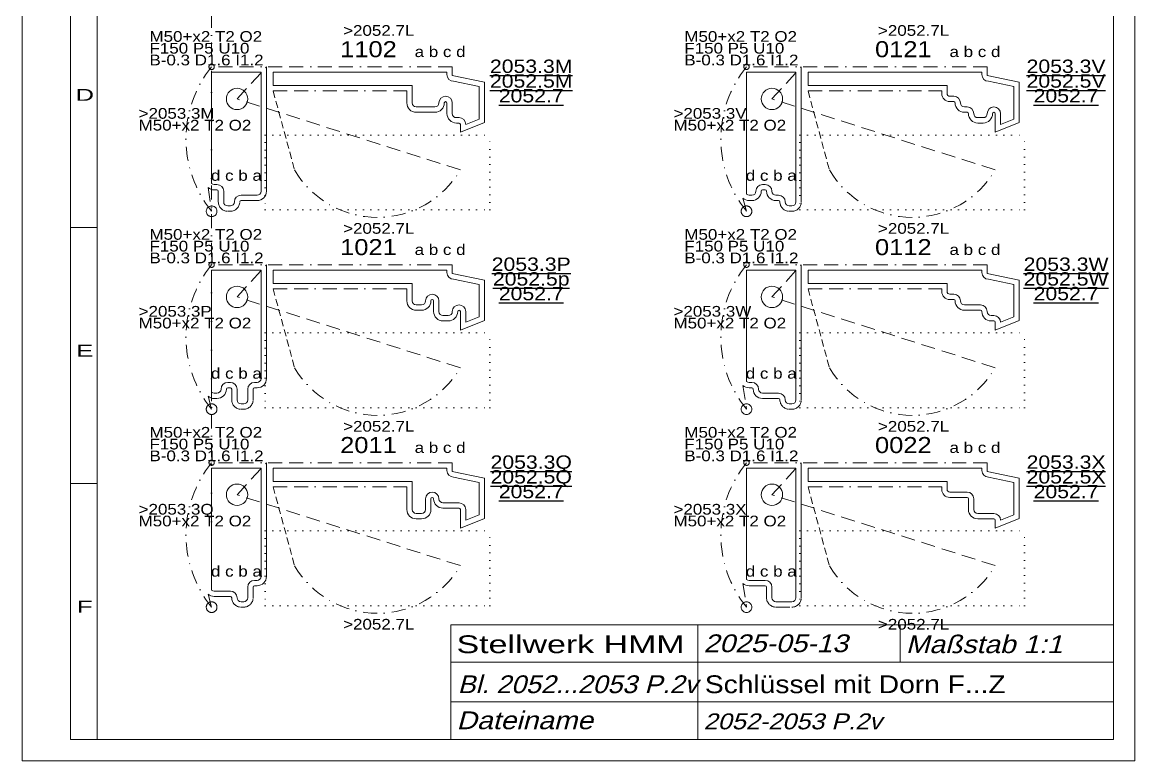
# Model space of a CAD drawing. Extents: x 1 to 209, y 1 to 296.
# Drawn here: x 1 to 209, y 1 to 139.1 of the extents above; entities that cross this region are included whole.
import ezdxf
from ezdxf.enums import TextEntityAlignment as Align

# ---------------------------------------------------------------- set-up
doc = ezdxf.new("R2010")
doc.units = 0
doc.header["$LTSCALE"] = 5.25
for name, pattern in [('BORDER', [1.75, 0.5, -0.25, 0.5, -0.25, 0, -0.25]), ('DASHDOT', [1, 0.5, -0.25, 0, -0.25]), ('DASHED', [0.75, 0.5, -0.25]), ('DIVIDE', [1.25, 0.5, -0.25, 0, -0.25, 0, -0.25]), ('DOT', [0.25, 0, -0.25]), ('HIDDEN', [0.375, 0.25, -0.125]), ('PHANTOM', [2.5, 1.25, -0.25, 0.25, -0.25, 0.25, -0.25])]:
    doc.linetypes.add(name, pattern=pattern)
for name, color, linetype, lineweight in [('2052_5_6 BESATZUNG', 8, 'CONTINUOUS', 18), ('2052___ SCHLOSS MIT DORN L', 230, 'CONTINUOUS', 13), ('2053_1-4 SCHLÜSSEL', 190, 'CONTINUOUS', 18), ('2053_3K', 30, 'CONTINUOUS', 13), ('2053_3M', 30, 'CONTINUOUS', 13), ('2053_3P', 30, 'CONTINUOUS', 13), ('2053_3Q', 30, 'CONTINUOUS', 13), ('2053_3U', 30, 'CONTINUOUS', 13), ('2053_3V', 30, 'CONTINUOUS', 13), ('2053_3W', 30, 'CONTINUOUS', 13), ('2053_3X', 30, 'CONTINUOUS', 13), ('BESCHRIFTUNG', 7, 'CONTINUOUS', 25), ('BESCHRIFTUNG0', 7, 'CONTINUOUS', 25), ('MITTELLINIEN', 5, 'DASHDOT', 13), ('STANDARD', 7, 'CONTINUOUS', 0)]:
    doc.layers.add(name, color=color, linetype=linetype, lineweight=lineweight)
doc.styles.add('Arial', font='arial.ttf')

msp = doc.modelspace()

# ---------------------------------------------------------------- linework, layer by layer
at = {"layer": '2052_5_6 BESATZUNG', "lineweight": 0}
for p, q in [((36.41, 129.72), (36.41, 108.91)), ((45.66, 129.72), (36.41, 129.72)), ((45.66, 107.47), (45.66, 129.72)), ((136.41, 129.72), (136.41, 106.91)), ((145.66, 129.72), (136.41, 129.72)), ((145.66, 105.47), (145.66, 129.72)), ((36.41, 92.72), (36.41, 69.91)), ((45.66, 92.72), (36.41, 92.72)), ((45.66, 72.47), (45.66, 92.72)), ((136.41, 92.72), (136.41, 71.91)), ((145.66, 92.72), (136.41, 92.72)), ((145.66, 68.47), (145.66, 92.72)), ((36.41, 68.22), (36.41, 69.72)), ((36.41, 55.72), (36.41, 32.91)), ((45.66, 55.72), (36.41, 55.72)), ((45.66, 35.47), (45.66, 55.72)), ((136.41, 55.72), (136.41, 34.91)), ((145.66, 55.72), (136.41, 55.72)), ((145.66, 31.47), (145.66, 55.72))]:
    msp.add_line(p, q, dxfattribs=at)
at = {"layer": '2052_5_6 BESATZUNG'}
for p, q in [((36.91, 108.72), (37.41, 108.72)), ((139.41, 108.72), (139.91, 108.72)), ((38.66, 107.47), (38.66, 105.47)), ((41.91, 106.72), (44.91, 106.72)), ((136.91, 106.72), (137.41, 106.72)), ((141.91, 106.72), (142.41, 106.72)), ((39.41, 104.72), (39.91, 104.72)), ((144.41, 104.72), (144.91, 104.72)), ((39.41, 71.72), (39.91, 71.72)), ((44.41, 71.72), (44.91, 71.72)), ((136.91, 71.72), (137.41, 71.72)), ((36.91, 69.72), (37.41, 69.72)), ((41.16, 70.47), (41.16, 68.47)), ((43.16, 68.47), (43.16, 70.47)), ((139.41, 69.72), (142.41, 69.72)), ((42.41, 67.72), (41.91, 67.72)), ((144.41, 67.72), (144.91, 67.72)), ((43.16, 31.47), (43.16, 33.47)), ((44.41, 34.72), (44.91, 34.72)), ((136.91, 34.72), (139.91, 34.72)), ((141.16, 33.47), (141.16, 31.47)), ((36.91, 32.72), (39.91, 32.72)), ((41.91, 30.72), (42.41, 30.72)), ((141.91, 30.72), (144.91, 30.72))]:
    msp.add_line(p, q, dxfattribs=at)
at = {"layer": '2052_5_6 BESATZUNG', "linetype": 'PHANTOM'}
msp.add_circle((36.41, 66.72), 1, dxfattribs=at)
at = {"layer": '2052_5_6 BESATZUNG'}
for centre, radius, start, end in [((36.91, 109.47), 0.75, 228.1897, 270), ((37.41, 107.47), 1.25, 0, 90), ((139.41, 107.47), 1.25, 90, 180), ((139.91, 107.47), 1.25, 0, 90), ((41.91, 105.47), 1.25, 90, 180), ((44.91, 107.47), 0.75, 270, 360), ((136.91, 107.47), 0.75, 228.1897, 270), ((137.41, 107.47), 0.75, 270, 360), ((141.91, 107.47), 0.75, 180, 270), ((142.41, 105.47), 1.25, 0, 90), ((39.41, 105.47), 0.75, 180, 270), ((39.91, 105.47), 0.75, 270, 360), ((144.41, 105.47), 0.75, 180, 270), ((144.91, 105.47), 0.75, 270, 360), ((39.41, 70.47), 1.25, 90, 180), ((39.91, 70.47), 1.25, 0, 90), ((44.41, 70.47), 1.25, 90, 180), ((44.91, 72.47), 0.75, 270, 360), ((136.91, 72.47), 0.75, 228.1897, 270), ((137.41, 70.47), 1.25, 0, 90), ((36.91, 70.47), 0.75, 228.1897, 270), ((37.41, 70.47), 0.75, 270, 360), ((139.41, 70.47), 0.75, 180, 270), ((142.41, 68.47), 1.25, 0, 90), ((41.91, 68.47), 0.75, 180, 270), ((42.41, 68.47), 0.75, 270, 360), ((144.41, 68.47), 0.75, 180, 270), ((144.91, 68.47), 0.75, 270, 360), ((44.91, 35.47), 0.75, 270, 360), ((44.41, 33.47), 1.25, 90, 180), ((136.91, 35.47), 0.75, 228.1897, 270), ((139.91, 33.47), 1.25, 0, 90), ((36.91, 33.47), 0.75, 228.1897, 270), ((39.91, 31.47), 1.25, 0, 90), ((41.91, 31.47), 0.75, 180, 270), ((42.41, 31.47), 0.75, 270, 360), ((141.91, 31.47), 0.75, 180, 270), ((144.91, 31.47), 0.75, 270, 360)]:
    msp.add_arc(centre, radius, start, end, dxfattribs=at)
at = {"layer": '2052___ SCHLOSS MIT DORN L', "linetype": 'DOT'}
for p, q in [((46.41, 117.97), (88.41, 117.97)), ((46.41, 117.97), (46.41, 103.97)), ((88.41, 103.97), (88.41, 117.97)), ((146.41, 117.97), (188.41, 117.97)), ((146.41, 117.97), (146.41, 103.97)), ((188.41, 103.97), (188.41, 117.97)), ((46.41, 103.97), (88.41, 103.97)), ((146.41, 103.97), (188.41, 103.97)), ((46.41, 80.97), (88.41, 80.97)), ((46.41, 80.97), (46.41, 66.97)), ((88.41, 66.97), (88.41, 80.97)), ((146.41, 80.97), (188.41, 80.97)), ((146.41, 80.97), (146.41, 66.97)), ((188.41, 66.97), (188.41, 80.97)), ((46.41, 66.97), (88.41, 66.97)), ((146.41, 66.97), (188.41, 66.97)), ((46.41, 43.97), (88.41, 43.97)), ((46.41, 43.97), (46.41, 29.97)), ((88.41, 29.97), (88.41, 43.97)), ((146.41, 43.97), (188.41, 43.97)), ((146.41, 43.97), (146.41, 29.97)), ((188.41, 29.97), (188.41, 43.97)), ((46.41, 29.97), (88.41, 29.97)), ((146.41, 29.97), (188.41, 29.97))]:
    msp.add_line(p, q, dxfattribs=at)
at = {"layer": '2052___ SCHLOSS MIT DORN L', "linetype": 'DASHDOT'}
for centre in [(52.98, 117.22), (152.98, 117.22), (52.98, 80.22), (152.98, 80.22), (52.98, 43.22), (152.98, 43.22)]:
    msp.add_arc(centre, 21.37, 140.8254, 219.1746, dxfattribs=at)
at = {"layer": '2053_1-4 SCHLÜSSEL'}
for p, q in [((47.91, 127.22), (47.91, 129.72)), ((47.91, 129.72), (80.41, 129.72)), ((80.41, 129.27), (80.41, 129.72)), ((147.91, 127.22), (147.91, 129.72)), ((147.91, 129.72), (180.41, 129.72)), ((180.41, 129.27), (180.41, 129.72)), ((47.91, 127.22), (73.91, 127.22)), ((73.91, 123.97), (73.91, 127.22)), ((86.41, 127.02), (81.66, 128.02)), ((86.41, 120.97), (86.41, 127.02)), ((147.91, 127.22), (173.91, 127.22)), ((173.91, 125.72), (173.91, 127.22)), ((186.41, 127.02), (181.66, 128.02)), ((186.41, 120.97), (186.41, 127.02)), ((175.16, 125.22), (174.41, 125.22)), ((74.66, 123.22), (78.16, 123.22)), ((81.41, 123.97), (81.41, 121.97)), ((177.66, 123.22), (177.16, 123.22)), ((82.16, 121.22), (82.66, 121.22)), ((83.91, 119.97), (86.41, 120.97)), ((180.66, 121.22), (179.66, 121.22)), ((183.91, 119.97), (183.91, 121.97)), ((183.91, 119.97), (186.41, 120.97)), ((47.91, 90.22), (47.91, 92.72)), ((47.91, 92.72), (80.41, 92.72)), ((80.41, 92.27), (80.41, 92.72)), ((147.91, 90.22), (147.91, 92.72)), ((147.91, 92.72), (180.41, 92.72)), ((180.41, 92.27), (180.41, 92.72)), ((47.91, 90.22), (73.91, 90.22)), ((73.91, 86.97), (73.91, 90.22)), ((86.41, 90.02), (81.66, 91.02)), ((86.41, 83.97), (86.41, 90.02)), ((147.91, 90.22), (173.91, 90.22)), ((173.91, 90.22), (173.91, 88.72)), ((186.41, 90.02), (181.66, 91.02)), ((186.41, 83.97), (186.41, 90.02)), ((174.41, 88.22), (175.16, 88.22)), ((74.66, 86.22), (75.66, 86.22)), ((78.91, 86.97), (78.91, 84.97)), ((177.16, 86.22), (180.16, 86.22)), ((79.66, 84.22), (80.66, 84.22)), ((83.91, 84.97), (83.91, 82.97)), ((83.91, 82.97), (86.41, 83.97)), ((182.16, 84.22), (182.66, 84.22)), ((183.91, 82.97), (186.41, 83.97)), ((47.91, 53.22), (47.91, 55.72)), ((47.91, 55.72), (80.41, 55.72)), ((80.41, 55.27), (80.41, 55.72)), ((147.91, 53.22), (147.91, 55.72)), ((147.91, 55.72), (180.41, 55.72)), ((180.41, 55.27), (180.41, 55.72)), ((47.91, 53.22), (73.91, 53.22)), ((73.91, 49.22), (73.91, 53.22)), ((86.41, 53.02), (81.66, 54.02)), ((86.41, 46.97), (86.41, 53.02)), ((147.91, 53.22), (173.91, 53.22)), ((173.91, 53.22), (173.91, 51.72)), ((186.41, 53.02), (181.66, 54.02)), ((186.41, 46.97), (186.41, 53.02)), ((76.41, 47.97), (76.41, 49.97)), ((174.41, 51.22), (177.66, 51.22)), ((178.91, 49.97), (178.91, 47.97)), ((73.91, 47.97), (73.91, 49.22)), ((79.66, 49.22), (82.66, 49.22)), ((83.91, 47.97), (83.91, 45.97)), ((74.66, 47.22), (75.66, 47.22)), ((83.91, 45.97), (86.41, 46.97)), ((179.66, 47.22), (182.66, 47.22)), ((183.91, 45.97), (186.41, 46.97))]:
    msp.add_line(p, q, dxfattribs=at)
for centre, radius, start, end in [((81.66, 129.27), 1.25, 180, 270), ((181.66, 129.27), 1.25, 180, 270), ((80.16, 123.97), 1.25, 90, 180), ((80.16, 123.97), 1.25, 360, 450), ((174.41, 125.72), 0.5, 180, 270), ((175.16, 123.97), 1.25, 0, 90), ((74.66, 123.97), 0.75, 180, 270), ((78.16, 123.97), 0.75, 270, 360), ((177.16, 123.97), 0.75, 180, 270), ((177.66, 121.97), 1.25, 0, 90), ((182.66, 121.97), 1.25, 90, 180), ((182.66, 121.97), 1.25, 360, 450), ((82.16, 121.97), 0.75, 180, 270), ((82.66, 119.97), 1.25, 360, 450), ((179.66, 121.97), 0.75, 180, 270), ((180.66, 121.97), 0.75, 270, 360), ((81.66, 92.27), 1.25, 180, 270), ((181.66, 92.27), 1.25, 180, 270), ((77.66, 86.97), 1.25, 90, 180), ((77.66, 86.97), 1.25, 360, 450), ((174.41, 88.72), 0.5, 180, 270), ((175.16, 86.97), 1.25, 360, 450), ((74.66, 86.97), 0.75, 180, 270), ((75.66, 86.97), 0.75, 270, 360), ((82.66, 84.97), 1.25, 90, 180), ((82.66, 84.97), 1.25, 360, 450), ((177.16, 86.97), 0.75, 180, 270), ((180.16, 84.97), 1.25, 360, 450), ((79.66, 84.97), 0.75, 180, 270), ((80.66, 84.97), 0.75, 270, 360), ((182.16, 84.97), 0.75, 180, 270), ((182.66, 82.97), 1.25, 360, 450), ((81.66, 55.27), 1.25, 180, 270), ((181.66, 55.27), 1.25, 180, 270), ((77.66, 49.97), 1.25, 90, 180), ((77.66, 49.97), 1.25, 360, 450), ((79.66, 49.97), 0.75, 180, 270), ((174.41, 51.72), 0.5, 180, 270), ((177.66, 49.97), 1.25, 360, 450), ((74.66, 47.97), 0.75, 180, 270), ((75.66, 47.97), 0.75, 270, 360), ((82.66, 47.97), 1.25, 360, 450), ((179.66, 47.97), 0.75, 180, 270), ((182.66, 45.97), 1.25, 360, 450)]:
    msp.add_arc(centre, radius, start, end, dxfattribs=at)
at = {"layer": '2053_3M', "linetype": 'BORDER'}
for p, q in [((81.41, 130.72), (36.41, 130.72)), ((47.91, 126.22), (72.91, 126.22))]:
    msp.add_line(p, q, dxfattribs=at)
at = {"layer": '2053_3M', "linetype": 'DASHED'}
for p, q in [((41.16, 124.72), (46.66, 130.72)), ((82.91, 111.47), (41.16, 124.72)), ((35.75, 108.16), (36.41, 103.72))]:
    msp.add_line(p, q, dxfattribs=at)
at = {"layer": '2053_3M'}
for p, q in [((46.66, 107.47), (46.66, 130.72)), ((81.41, 130.72), (81.41, 129.09)), ((81.41, 129.09), (87.41, 127.83)), ((87.41, 120.29), (87.41, 127.83)), ((72.91, 123.97), (72.91, 126.22)), ((80.41, 123.97), (80.41, 121.97)), ((74.66, 122.22), (78.16, 122.22)), ((82.16, 120.22), (82.66, 120.22)), ((82.91, 118.49), (87.41, 120.29)), ((82.91, 119.97), (82.91, 118.49)), ((36.91, 107.72), (37.41, 107.72)), ((37.66, 107.47), (37.66, 105.47)), ((41.91, 105.72), (44.91, 105.72))]:
    msp.add_line(p, q, dxfattribs=at)
at = {"layer": '2053_3M', "linetype": 'HIDDEN'}
msp.add_line((47.91, 126.22), (51.91, 111.47), dxfattribs=at)
at = {"layer": '2053_3M', "color": 34, "linetype": 'DIVIDE'}
msp.add_line((39.41, 103.72), (39.91, 103.72), dxfattribs=at)
at = {"layer": '2053_3M', "linetype": 'PHANTOM'}
for centre, radius in [((36.41, 130.72), 0.5), ((36.41, 103.72), 1)]:
    msp.add_circle(centre, radius, dxfattribs=at)
at = {"layer": '2053_3M', "lineweight": 0}
msp.add_circle((41.16, 124.72), 2, dxfattribs=at)
at = {"layer": '2053_3M'}
for centre, radius, start, end in [((74.66, 123.97), 1.75, 180, 270), ((78.16, 123.97), 1.75, 270, 360), ((80.16, 123.97), 0.25, 90, 180), ((80.16, 123.97), 0.25, 360, 450), ((82.16, 121.97), 1.75, 180, 270), ((82.66, 119.97), 0.25, 360, 450), ((36.91, 109.47), 1.75, 228.1897, 270), ((37.41, 107.47), 0.25, 0, 90), ((44.91, 107.47), 1.75, 270, 360), ((41.91, 105.47), 0.25, 90, 180)]:
    msp.add_arc(centre, radius, start, end, dxfattribs=at)
at = {"layer": '2053_3M', "linetype": 'DASHDOT'}
msp.add_arc((67.41, 120.52), 17.95, 210.2807, 329.7193, dxfattribs=at)
at = {"layer": '2053_3M', "color": 34, "linetype": 'DIVIDE'}
for centre, start, end in [((39.41, 105.47), 180, 270), ((39.91, 105.47), 270, 360)]:
    msp.add_arc(centre, 1.75, start, end, dxfattribs=at)
at = {"layer": '2053_3P', "linetype": 'BORDER'}
for p, q in [((81.41, 93.72), (36.41, 93.72)), ((47.91, 89.22), (72.91, 89.22))]:
    msp.add_line(p, q, dxfattribs=at)
at = {"layer": '2053_3P', "linetype": 'DASHED'}
for p, q in [((41.16, 87.72), (46.66, 93.72)), ((82.91, 74.47), (41.16, 87.72)), ((35.75, 69.16), (36.41, 66.72))]:
    msp.add_line(p, q, dxfattribs=at)
at = {"layer": '2053_3P'}
for p, q in [((46.66, 72.47), (46.66, 93.72)), ((81.41, 93.72), (81.41, 92.09)), ((81.41, 92.09), (87.41, 90.83)), ((87.41, 83.29), (87.41, 90.83)), ((72.91, 86.97), (72.91, 89.22)), ((77.91, 86.97), (77.91, 84.97)), ((74.66, 85.22), (75.66, 85.22)), ((79.66, 83.22), (80.66, 83.22)), ((82.91, 84.97), (82.91, 81.49)), ((82.91, 81.49), (87.41, 83.29)), ((36.91, 68.72), (37.41, 68.72)), ((39.41, 70.72), (39.91, 70.72)), ((40.16, 70.47), (40.16, 68.47)), ((44.16, 68.47), (44.16, 70.47)), ((44.41, 70.72), (44.91, 70.72))]:
    msp.add_line(p, q, dxfattribs=at)
at = {"layer": '2053_3P', "linetype": 'HIDDEN'}
msp.add_line((47.91, 89.22), (51.91, 74.47), dxfattribs=at)
at = {"layer": '2053_3P', "color": 34, "linetype": 'DIVIDE'}
msp.add_line((42.41, 66.72), (41.91, 66.72), dxfattribs=at)
at = {"layer": '2053_3P', "linetype": 'PHANTOM'}
for centre, radius in [((36.41, 93.72), 0.5), ((36.41, 66.72), 1)]:
    msp.add_circle(centre, radius, dxfattribs=at)
at = {"layer": '2053_3P', "lineweight": 0}
msp.add_circle((41.16, 87.72), 2, dxfattribs=at)
at = {"layer": '2053_3P'}
for centre, radius, start, end in [((74.66, 86.97), 1.75, 180, 270), ((75.66, 86.97), 1.75, 270, 360), ((77.66, 86.97), 0.25, 90, 180), ((77.66, 86.97), 0.25, 360, 450), ((79.66, 84.97), 1.75, 180, 270), ((80.66, 84.97), 1.75, 270, 360), ((82.66, 84.97), 0.25, 90, 180), ((82.66, 84.97), 0.25, 360, 450), ((44.91, 72.47), 1.75, 270, 360), ((36.91, 70.47), 1.75, 228.1897, 270), ((37.41, 70.47), 1.75, 270, 360), ((39.41, 70.47), 0.25, 90, 180), ((39.91, 70.47), 0.25, 0, 90), ((44.41, 70.47), 0.25, 90, 180)]:
    msp.add_arc(centre, radius, start, end, dxfattribs=at)
at = {"layer": '2053_3P', "linetype": 'DASHDOT'}
msp.add_arc((67.41, 83.52), 17.95, 210.2807, 329.7193, dxfattribs=at)
at = {"layer": '2053_3P', "color": 34, "linetype": 'DIVIDE'}
for centre, start, end in [((41.91, 68.47), 180, 270), ((42.41, 68.47), 270, 360)]:
    msp.add_arc(centre, 1.75, start, end, dxfattribs=at)
at = {"layer": '2053_3Q', "linetype": 'BORDER'}
for p, q in [((81.41, 56.72), (36.41, 56.72)), ((47.91, 52.22), (72.91, 52.22))]:
    msp.add_line(p, q, dxfattribs=at)
at = {"layer": '2053_3Q', "linetype": 'DASHED'}
for p, q in [((41.16, 50.72), (46.66, 56.72)), ((82.91, 37.47), (41.16, 50.72)), ((35.75, 32.16), (36.41, 29.72))]:
    msp.add_line(p, q, dxfattribs=at)
at = {"layer": '2053_3Q'}
for p, q in [((46.66, 35.47), (46.66, 56.72)), ((81.41, 56.72), (81.41, 55.09)), ((81.41, 55.09), (87.41, 53.83)), ((72.91, 47.97), (72.91, 52.22)), ((87.41, 46.29), (87.41, 53.83)), ((77.41, 47.97), (77.41, 49.97)), ((79.66, 48.22), (82.66, 48.22)), ((82.91, 47.97), (82.91, 44.49)), ((74.66, 46.22), (75.66, 46.22)), ((82.91, 44.49), (87.41, 46.29)), ((44.16, 31.47), (44.16, 33.47)), ((44.41, 33.72), (44.91, 33.72)), ((36.91, 31.72), (39.91, 31.72))]:
    msp.add_line(p, q, dxfattribs=at)
at = {"layer": '2053_3Q', "linetype": 'HIDDEN'}
msp.add_line((47.91, 52.22), (51.91, 37.47), dxfattribs=at)
at = {"layer": '2053_3Q', "color": 34, "linetype": 'DIVIDE'}
msp.add_line((41.91, 29.72), (42.41, 29.72), dxfattribs=at)
at = {"layer": '2053_3Q', "linetype": 'PHANTOM'}
for centre, radius in [((36.41, 56.72), 0.5), ((36.41, 29.72), 1)]:
    msp.add_circle(centre, radius, dxfattribs=at)
at = {"layer": '2053_3Q', "lineweight": 0}
msp.add_circle((41.16, 50.72), 2, dxfattribs=at)
at = {"layer": '2053_3Q'}
for centre, radius, start, end in [((77.66, 49.97), 0.25, 90, 180), ((77.66, 49.97), 0.25, 360, 450), ((79.66, 49.97), 1.75, 180, 270), ((74.66, 47.97), 1.75, 180, 270), ((75.66, 47.97), 1.75, 270, 360), ((82.66, 47.97), 0.25, 360, 450), ((44.91, 35.47), 1.75, 270, 360), ((44.41, 33.47), 0.25, 90, 180), ((36.91, 33.47), 1.75, 228.1897, 270), ((39.91, 31.47), 0.25, 0, 90)]:
    msp.add_arc(centre, radius, start, end, dxfattribs=at)
at = {"layer": '2053_3Q', "linetype": 'DASHDOT'}
msp.add_arc((67.41, 46.52), 17.95, 210.2807, 329.7193, dxfattribs=at)
at = {"layer": '2053_3Q', "color": 34, "linetype": 'DIVIDE'}
for centre, start, end in [((41.91, 31.47), 180, 270), ((42.41, 31.47), 270, 360)]:
    msp.add_arc(centre, 1.75, start, end, dxfattribs=at)
at = {"layer": '2053_3V', "linetype": 'BORDER'}
for p, q in [((181.41, 130.72), (136.41, 130.72)), ((147.91, 126.22), (172.91, 126.22))]:
    msp.add_line(p, q, dxfattribs=at)
at = {"layer": '2053_3V', "linetype": 'DASHED'}
for p, q in [((141.16, 124.72), (146.66, 130.72)), ((182.91, 111.47), (141.16, 124.72)), ((135.75, 106.16), (136.41, 103.72))]:
    msp.add_line(p, q, dxfattribs=at)
at = {"layer": '2053_3V'}
for p, q in [((146.66, 105.47), (146.66, 130.72)), ((181.41, 130.72), (181.41, 129.09)), ((181.41, 129.09), (187.41, 127.83)), ((187.41, 120.29), (187.41, 127.83)), ((172.91, 125.72), (172.91, 126.22)), ((175.16, 124.22), (174.41, 124.22)), ((177.66, 122.22), (177.16, 122.22)), ((182.91, 118.49), (182.91, 121.97)), ((180.66, 120.22), (179.66, 120.22)), ((182.91, 118.49), (187.41, 120.29)), ((139.41, 107.72), (139.91, 107.72)), ((136.91, 105.72), (137.41, 105.72)), ((141.91, 105.72), (142.41, 105.72))]:
    msp.add_line(p, q, dxfattribs=at)
at = {"layer": '2053_3V', "linetype": 'HIDDEN'}
msp.add_line((147.91, 126.22), (151.91, 111.47), dxfattribs=at)
at = {"layer": '2053_3V', "color": 34, "linetype": 'DIVIDE'}
msp.add_line((144.41, 103.72), (144.91, 103.72), dxfattribs=at)
at = {"layer": '2053_3V', "linetype": 'PHANTOM'}
for centre, radius in [((136.41, 130.72), 0.5), ((136.41, 103.72), 1)]:
    msp.add_circle(centre, radius, dxfattribs=at)
at = {"layer": '2053_3V', "lineweight": 0}
msp.add_circle((141.16, 124.72), 2, dxfattribs=at)
at = {"layer": '2053_3V'}
for centre, radius, start, end in [((174.41, 125.72), 1.5, 180, 270), ((175.16, 123.97), 0.25, 0, 90), ((177.16, 123.97), 1.75, 180, 270), ((177.66, 121.97), 0.25, 0, 90), ((179.66, 121.97), 1.75, 180, 270), ((180.66, 121.97), 1.75, 270, 360), ((182.66, 121.97), 0.25, 90, 180), ((182.66, 121.97), 0.25, 360, 450), ((136.91, 107.47), 1.75, 228.1897, 270), ((137.41, 107.47), 1.75, 270, 360), ((139.41, 107.47), 0.25, 90, 180), ((139.91, 107.47), 0.25, 0, 90), ((141.91, 107.47), 1.75, 180, 270), ((142.41, 105.47), 0.25, 0, 90)]:
    msp.add_arc(centre, radius, start, end, dxfattribs=at)
at = {"layer": '2053_3V', "linetype": 'DASHDOT'}
msp.add_arc((167.41, 120.52), 17.95, 210.2807, 329.7193, dxfattribs=at)
at = {"layer": '2053_3V', "color": 34, "linetype": 'DIVIDE'}
for centre, start, end in [((144.41, 105.47), 180, 270), ((144.91, 105.47), 270, 360)]:
    msp.add_arc(centre, 1.75, start, end, dxfattribs=at)
at = {"layer": '2053_3W', "linetype": 'BORDER'}
for p, q in [((181.41, 93.72), (136.41, 93.72)), ((147.91, 89.22), (172.91, 89.22))]:
    msp.add_line(p, q, dxfattribs=at)
at = {"layer": '2053_3W', "linetype": 'DASHED'}
for p, q in [((141.16, 87.72), (146.66, 93.72)), ((182.91, 74.47), (141.16, 87.72)), ((135.75, 71.16), (136.41, 66.72))]:
    msp.add_line(p, q, dxfattribs=at)
at = {"layer": '2053_3W'}
for p, q in [((146.66, 68.47), (146.66, 93.72)), ((181.41, 93.72), (181.41, 92.09)), ((181.41, 92.09), (187.41, 90.83)), ((187.41, 83.29), (187.41, 90.83)), ((172.91, 88.72), (172.91, 89.22)), ((174.41, 87.22), (175.16, 87.22)), ((177.16, 85.22), (180.16, 85.22)), ((182.16, 83.22), (182.66, 83.22)), ((182.91, 81.49), (187.41, 83.29)), ((182.91, 82.97), (182.91, 81.49)), ((136.91, 70.72), (137.41, 70.72)), ((139.41, 68.72), (142.41, 68.72))]:
    msp.add_line(p, q, dxfattribs=at)
at = {"layer": '2053_3W', "linetype": 'HIDDEN'}
msp.add_line((147.91, 89.22), (151.91, 74.47), dxfattribs=at)
at = {"layer": '2053_3W', "color": 34, "linetype": 'DIVIDE'}
msp.add_line((144.41, 66.72), (144.91, 66.72), dxfattribs=at)
at = {"layer": '2053_3W', "linetype": 'PHANTOM'}
for centre, radius in [((136.41, 93.72), 0.5), ((136.41, 66.72), 1)]:
    msp.add_circle(centre, radius, dxfattribs=at)
at = {"layer": '2053_3W', "lineweight": 0}
msp.add_circle((141.16, 87.72), 2, dxfattribs=at)
at = {"layer": '2053_3W'}
for centre, radius, start, end in [((174.41, 88.72), 1.5, 180, 270), ((175.16, 86.97), 0.25, 360, 450), ((177.16, 86.97), 1.75, 180, 270), ((180.16, 84.97), 0.25, 360, 450), ((182.16, 84.97), 1.75, 180, 270), ((182.66, 82.97), 0.25, 360, 450), ((136.91, 72.47), 1.75, 228.1897, 270), ((137.41, 70.47), 0.25, 0, 90), ((139.41, 70.47), 1.75, 180, 270), ((142.41, 68.47), 0.25, 0, 90)]:
    msp.add_arc(centre, radius, start, end, dxfattribs=at)
at = {"layer": '2053_3W', "linetype": 'DASHDOT'}
msp.add_arc((167.41, 83.52), 17.95, 210.2807, 329.7193, dxfattribs=at)
at = {"layer": '2053_3W', "color": 34, "linetype": 'DIVIDE'}
for centre, start, end in [((144.41, 68.47), 180, 270), ((144.91, 68.47), 270, 360)]:
    msp.add_arc(centre, 1.75, start, end, dxfattribs=at)
at = {"layer": '2053_3X', "linetype": 'BORDER'}
for p, q in [((181.41, 56.72), (136.41, 56.72)), ((147.91, 52.22), (172.91, 52.22))]:
    msp.add_line(p, q, dxfattribs=at)
at = {"layer": '2053_3X', "linetype": 'DASHED'}
for p, q in [((141.16, 50.72), (146.66, 56.72)), ((182.91, 37.47), (141.16, 50.72)), ((135.75, 34.16), (136.41, 29.72))]:
    msp.add_line(p, q, dxfattribs=at)
at = {"layer": '2053_3X'}
for p, q in [((146.66, 31.47), (146.66, 56.72)), ((181.41, 56.72), (181.41, 55.09)), ((181.41, 55.09), (187.41, 53.83)), ((172.91, 51.72), (172.91, 52.22)), ((187.41, 46.29), (187.41, 53.83)), ((174.41, 50.22), (177.66, 50.22)), ((177.91, 49.97), (177.91, 47.97)), ((179.66, 46.22), (182.66, 46.22)), ((182.91, 44.49), (187.41, 46.29)), ((182.91, 45.97), (182.91, 44.49)), ((136.91, 33.72), (139.91, 33.72)), ((140.16, 33.47), (140.16, 31.47))]:
    msp.add_line(p, q, dxfattribs=at)
at = {"layer": '2053_3X', "linetype": 'HIDDEN'}
msp.add_line((147.91, 52.22), (151.91, 37.47), dxfattribs=at)
at = {"layer": '2053_3X', "color": 34, "linetype": 'DIVIDE'}
msp.add_line((141.91, 29.72), (144.91, 29.72), dxfattribs=at)
at = {"layer": '2053_3X', "linetype": 'PHANTOM'}
for centre, radius in [((136.41, 56.72), 0.5), ((136.41, 29.72), 1)]:
    msp.add_circle(centre, radius, dxfattribs=at)
at = {"layer": '2053_3X', "lineweight": 0}
msp.add_circle((141.16, 50.72), 2, dxfattribs=at)
at = {"layer": '2053_3X'}
for centre, radius, start, end in [((174.41, 51.72), 1.5, 180, 270), ((177.66, 49.97), 0.25, 360, 450), ((179.66, 47.97), 1.75, 180, 270), ((182.66, 45.97), 0.25, 360, 450), ((136.91, 35.47), 1.75, 228.1897, 270), ((139.91, 33.47), 0.25, 0, 90)]:
    msp.add_arc(centre, radius, start, end, dxfattribs=at)
at = {"layer": '2053_3X', "linetype": 'DASHDOT'}
msp.add_arc((167.41, 46.52), 17.95, 210.2807, 329.7193, dxfattribs=at)
at = {"layer": '2053_3X', "color": 34, "linetype": 'DIVIDE'}
for centre, start, end in [((141.91, 31.47), 180, 270), ((144.91, 31.47), 270, 360)]:
    msp.add_arc(centre, 1.75, start, end, dxfattribs=at)
at = {"layer": 'MITTELLINIEN'}
msp.add_line((36.41, 41.72), (36.41, 222.99), dxfattribs=at)
at = {"layer": 'STANDARD'}
for p, q in [((1, 1), (1, 296)), ((209, 296), (209, 1)), ((10, 5), (10, 292)), ((15, 5), (15, 287)), ((205, 287), (205, 5)), ((205, 182.12), (205, 5.12)), ((10, 100.67), (15, 100.67)), ((10, 52.83), (15, 52.83)), ((10, 5), (15, 5)), ((205, 5), (15, 5)), ((209, 1), (1, 1))]:
    msp.add_line(p, q, dxfattribs=at)
at = {"layer": 'STANDARD', "lineweight": 0}
for p, q in [((81.11, 26.4), (205, 26.4)), ((81.11, 26.4), (81.11, 5)), ((127.31, 26.4), (127.31, 5)), ((165.11, 26.4), (165.11, 19.4)), ((81.11, 19.4), (205, 19.4)), ((81.11, 12), (205, 12))]:
    msp.add_line(p, q, dxfattribs=at)

# ---------------------------------------------------------------- texts
at = {"layer": '2052___ SCHLOSS MIT DORN L', "char_height": 2, "attachment_point": 7, "line_spacing_factor": 0.66, "style": 'Arial'}
for s, insert in [('\\W1.135122;>2053.3M\\PM50+x2 T2 O2', (22.76, 118.79)), ('\\W1.135110;>2053.3V\\PM50+x2 T2 O2', (122.76, 118.79)), ('\\W1.135110;>2053.3P\\PM50+x2 T2 O2', (22.76, 81.79)), ('\\W1.135133;>2053.3W\\PM50+x2 T2 O2', (122.76, 81.79)), ('\\W1.135121;>2053.3Q\\PM50+x2 T2 O2', (22.76, 44.79)), ('\\W1.135110;>2053.3X\\PM50+x2 T2 O2', (122.76, 44.79))]:
    msp.add_mtext(s, dxfattribs=dict(at, insert=insert))
at = {"layer": '2053_3K', "insert": (60.99, 136.49), "char_height": 2, "attachment_point": 7, "line_spacing_factor": 0.66, "style": 'Arial'}
msp.add_mtext('\\W1.135145;>2052.7L\\P', dxfattribs=at)
at = {"layer": '2053_3M', "char_height": 2, "attachment_point": 7, "line_spacing_factor": 0.66, "style": 'Arial'}
for s, insert in [('\\W1.135090;M50+x2 T2 O2 \\PF150 P5 U10\\PB-0.3 D1.6 I1.2', (24.79, 130.97)), ('\\W1.135145;>2052.7L\\P', (60.99, 99.49))]:
    msp.add_mtext(s, dxfattribs=dict(at, insert=insert))
at = {"layer": '2053_3P', "char_height": 2, "attachment_point": 7, "line_spacing_factor": 0.66, "style": 'Arial'}
for s, insert in [('\\W1.135090;M50+x2 T2 O2 \\PF150 P5 U10\\PB-0.3 D1.6 I1.2', (24.79, 93.97)), ('\\W1.135145;>2052.7L\\P', (60.99, 62.49))]:
    msp.add_mtext(s, dxfattribs=dict(at, insert=insert))
at = {"layer": '2053_3Q', "char_height": 2, "attachment_point": 7, "line_spacing_factor": 0.66, "style": 'Arial'}
for s, insert in [('\\W1.135090;M50+x2 T2 O2 \\PF150 P5 U10\\PB-0.3 D1.6 I1.2', (24.79, 56.97)), ('\\W1.135145;>2052.7L\\P', (60.99, 25.49))]:
    msp.add_mtext(s, dxfattribs=dict(at, insert=insert))
at = {"layer": '2053_3U', "insert": (160.99, 136.49), "char_height": 2, "attachment_point": 7, "line_spacing_factor": 0.66, "style": 'Arial'}
msp.add_mtext('\\W1.135145;>2052.7L\\P', dxfattribs=at)
at = {"layer": '2053_3V', "char_height": 2, "attachment_point": 7, "line_spacing_factor": 0.66, "style": 'Arial'}
for s, insert in [('\\W1.135090;M50+x2 T2 O2 \\PF150 P5 U10\\PB-0.3 D1.6 I1.2', (124.79, 130.97)), ('\\W1.135145;>2052.7L\\P', (160.99, 99.49))]:
    msp.add_mtext(s, dxfattribs=dict(at, insert=insert))
at = {"layer": '2053_3W', "char_height": 2, "attachment_point": 7, "line_spacing_factor": 0.66, "style": 'Arial'}
for s, insert in [('\\W1.135090;M50+x2 T2 O2 \\PF150 P5 U10\\PB-0.3 D1.6 I1.2', (124.79, 93.97)), ('\\W1.135145;>2052.7L\\P', (160.99, 62.49))]:
    msp.add_mtext(s, dxfattribs=dict(at, insert=insert))
at = {"layer": '2053_3X', "char_height": 2, "attachment_point": 7, "line_spacing_factor": 0.66, "style": 'Arial'}
for s, insert in [('\\W1.135090;M50+x2 T2 O2 \\PF150 P5 U10\\PB-0.3 D1.6 I1.2', (124.79, 56.97)), ('\\W1.135145;>2052.7L\\P', (160.99, 25.49))]:
    msp.add_mtext(s, dxfattribs=dict(at, insert=insert))
at = {"layer": 'BESCHRIFTUNG', "style": 'Arial'}
for s, height, width, p in [('1102', 3, 1.135145, (60.44, 132.52)), ('0121', 3, 1.135145, (160.44, 132.52)), ('a b c d', 2, 1.135096, (74.37, 132.55)), ('a b c d', 2, 1.135096, (174.37, 132.55)), ('d c b a', 2, 1.135096, (36.28, 109.42)), ('d c b a', 2, 1.135096, (136.28, 109.42)), ('1021', 3, 1.135145, (60.44, 95.52)), ('0112', 3, 1.135145, (160.44, 95.52)), ('a b c d', 2, 1.135096, (74.37, 95.55)), ('a b c d', 2, 1.135096, (174.37, 95.55)), ('d c b a', 2, 1.135096, (36.28, 72.42)), ('d c b a', 2, 1.135096, (136.28, 72.42)), ('2011', 3, 1.135145, (60.44, 58.52)), ('a b c d', 2, 1.135096, (74.37, 58.55)), ('0022', 3, 1.135145, (160.44, 58.52)), ('a b c d', 2, 1.135096, (174.37, 58.55)), ('d c b a', 2, 1.135096, (36.28, 35.42)), ('d c b a', 2, 1.135096, (136.28, 35.42))]:
    msp.add_text(s, height=height, dxfattribs=dict(at, width=width)).set_placement(p)
at = {"layer": 'BESCHRIFTUNG', "char_height": 2.5, "attachment_point": 5, "line_spacing_factor": 0.66, "style": 'Arial'}
for s, insert in [('\\W1.135113;\\L2053.3M\\P2052.5M\\P2052.7', (96.16, 128.06)), ('\\W1.135098;\\L2053.3V\\P2052.5V\\P2052.7', (196.16, 128.06)), ('\\W1.135098;\\L2053.3P\\P2052.5p\\P2052.7', (96.16, 91.06)), ('\\W1.135125;\\L2053.3W\\P2052.5W\\P2052.7', (196.16, 91.06)), ('\\W1.135112;\\L2053.3Q\\P2052.5Q\\P2052.7', (96.16, 54.06)), ('\\W1.135098;\\L2053.3X\\P2052.5X\\P2052.7', (196.16, 54.06))]:
    msp.add_mtext(s, dxfattribs=dict(at, insert=insert))
at = {"layer": 'BESCHRIFTUNG0', "style": 'Arial', "width": 1.365378}
msp.add_text('Stellwerk HMM', height=3.325, dxfattribs=at).set_placement((82.2, 24.44), align=Align.TOP_LEFT)
at = {"layer": 'BESCHRIFTUNG0', "style": 'Arial', "oblique": 15}
for s, height, width, p in [('2025-05-13', 3.325, 1.135137, (128.4, 24.62)), ('Maßstab 1:1', 3.325, 1.134935, (166.2, 24.44)), ('Bl. 2052...2053 P.2v', 3.325, 1.072852, (82.42, 16.96)), ('Dateiname', 3.325, 1.135074, (82.2, 10.22)), ('2052-2053 P.2v', 2.975, 1.134905, (128.4, 9.85))]:
    msp.add_text(s, height=height, dxfattribs=dict(at, width=width)).set_placement(p, align=Align.TOP_LEFT)
at = {"layer": 'BESCHRIFTUNG0', "insert": (128.62, 16.96), "char_height": 3.325, "attachment_point": 1, "line_spacing_factor": 0.66, "style": 'Arial'}
msp.add_mtext('\\W1.134988;Schlüssel mit Dorn F...Z\\P', dxfattribs=at)
at = {"layer": 'STANDARD', "style": 'Arial'}
for s, width, p in [('D', 1.548104, (12.68, 126.6)), ('E', 1.547987, (12.68, 78.76)), ('F', 1.547769, (12.68, 30.93))]:
    msp.add_text(s, height=2.23, dxfattribs=dict(at, width=width)).set_placement(p, align=Align.TOP_CENTER)

doc.saveas('drawing.dxf')
